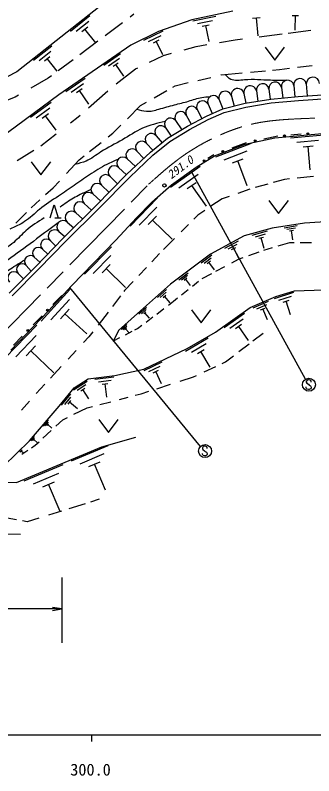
# Model space of a CAD drawing. Units: millimetres, scale not verified. Extents: x -59927063 to 680000, y 20000 to 2888253.
# Drawn here: x 356260 to 402192, y 198715 to 315813 of the extents above; entities that cross this region are included whole.
import ezdxf
from ezdxf.enums import TextEntityAlignment as Align

# ---------------------------------------------------------------- set-up
doc = ezdxf.new("R2010")
doc.units = ezdxf.units.MM
doc.header["$LTSCALE"] = 1000
doc.linetypes.add('CHAIN', pattern=[18.5, 12, -1.5, 3.5, -1.5])
for name, color, linetype, lineweight in [('M-BGD', 7, 'Continuous', 25), ('M-BMK', 2, 'CHAIN', 13), ('M-STR-STR3', 7, 'Continuous', 25), ('M-STR-STRC', 7, 'Continuous', 25), ('M-TTL-BAND', 7, 'Continuous', 25)]:
    doc.layers.add(name, color=color, linetype=linetype, lineweight=lineweight)
doc.styles.add('ＭＳ ゴシック', font='')
doc.styles.get('ＭＳ ゴシック').set_extended_font_data('MS Gothic')

# ---------------------------------------------------------------- blocks, each defined once
blk = doc.blocks.new('open_arrow')
at = {"color": 0, "linetype": 'Continuous', "lineweight": -2}
blk.add_lwpolyline([(7.5, 1.25), (0, 0), (7.5, -1.25)], dxfattribs=at)

msp = doc.modelspace()

# ---------------------------------------------------------------- linework, layer by layer
at = {"layer": 'M-BGD'}
for p, q in [((373447, 320509), (356522, 307082)), ((389729, 316424), (383450, 315121)), ((364767, 313363), (367757, 315743)), ((374509, 315950), (373951, 315534)), ((383450, 315121), (378296, 313285)), ((383567, 314943), (387117, 315683)), ((384297, 314543), (386607, 315023)), ((392777, 315343), (393957, 315463)), ((393657, 312633), (393367, 315403)), ((398877, 315763), (399847, 315743)), ((399317, 313493), (399367, 315753)), ((365647, 313333), (367597, 314883)), ((366527, 313303), (367427, 314013)), ((372758, 314643), (370075, 312640)), ((385027, 314133), (386097, 314353)), ((386077, 311763), (385567, 314243)), ((368637, 311563), (366977, 313663)), ((378296, 313285), (374031, 311212)), ((376037, 311963), (379037, 313413)), ((376777, 311773), (378727, 312713)), ((393801, 312504), (397311, 312943)), ((398262, 313061), (401715, 313522)), ((368986, 311820), (366196, 309718)), ((377517, 311573), (378417, 312013)), ((378987, 309693), (377967, 311793)), ((387668, 311626), (390085, 312039)), ((390085, 312039), (391226, 312182)), ((359097, 308873), (361907, 311103)), ((374031, 311212), (362953, 303570)), ((382228, 310488), (384109, 311017)), ((384109, 311017), (385744, 311297)), ((394688, 310909), (396188, 308909)), ((396188, 308909), (397688, 310909)), ((359927, 308843), (361757, 310293)), ((360757, 308803), (361597, 309473)), ((362737, 307173), (361177, 309143)), ((369897, 308123), (372467, 309893)), ((370617, 308043), (372287, 309203)), ((376921, 308583), (379076, 309602)), ((379076, 309602), (380302, 309946)), ((365171, 308953), (362860, 307263)), ((371327, 307963), (372097, 308503)), ((372957, 306433), (371717, 308233)), ((399671, 307809), (401946, 308083)), ((356522, 307082), (351900, 304709)), ((371779, 305231), (374752, 307557)), ((374752, 307557), (375108, 307726)), ((387962, 306614), (391150, 306921)), ((392433, 307045), (394786, 307272)), ((395866, 307376), (396926, 307479)), ((396926, 307479), (398474, 307665)), ((361331, 306145), (358638, 304583)), ((361824, 306505), (361331, 306145)), ((364027, 304073), (366997, 306123)), ((384353, 305772), (386352, 306238)), ((387878, 306594), (387962, 306614)), ((364857, 303983), (366787, 305323)), ((365687, 303893), (366577, 304513)), ((380488, 304735), (380885, 304962)), ((380885, 304962), (382880, 305428)), ((397211, 304701), (397410, 303068)), ((399126, 304969), (399266, 303232)), ((401041, 305236), (401177, 303376)), ((362953, 303570), (353831, 296817)), ((356754, 303489), (356272, 303210)), ((367567, 302123), (366137, 304203)), ((367544, 301571), (370500, 304169)), ((377632, 303097), (379563, 304204)), ((389520, 303336), (389965, 301835)), ((391450, 303751), (391747, 302277)), ((393380, 304167), (393604, 302582)), ((395295, 304434), (395480, 302890)), ((399811, 303281), (405158, 303655)), ((356272, 303210), (353858, 302281)), ((358597, 300093), (361777, 302443)), ((375538, 301896), (376437, 302411)), ((387590, 302920), (388188, 301383)), ((388190, 301384), (391624, 302256)), ((391624, 302256), (395567, 302905)), ((391747, 301669), (395643, 302309)), ((395567, 302905), (399811, 303281)), ((395643, 302309), (399859, 302683)), ((399859, 302683), (405196, 303056)), ((359507, 300033), (361577, 301563)), ((373511, 299869), (375538, 301896)), ((384249, 301272), (384991, 299924)), ((385667, 300288), (388190, 301384)), ((385919, 302096), (386564, 300678)), ((388384, 300815), (391747, 301669)), ((360417, 299963), (361367, 300673)), ((362537, 298093), (360897, 300323)), ((364757, 299238), (365945, 300166)), ((365945, 300166), (366241, 300426)), ((382579, 300448), (383341, 299038)), ((382750, 298721), (385667, 300288)), ((385929, 299747), (388384, 300815)), ((371292, 297650), (372515, 298873)), ((379712, 296876), (382750, 298721)), ((380908, 299624), (381871, 298187)), ((383047, 298200), (385929, 299747)), ((360205, 295684), (362577, 297536)), ((370563, 297076), (371292, 297650)), ((379427, 298439), (380266, 297213)), ((380059, 296385), (383047, 298200)), ((396196, 296914), (404036, 297634)), ((400274, 297484), (398675, 297344)), ((377048, 294702), (379712, 296876)), ((377444, 294250), (380059, 296385)), ((377945, 297255), (378869, 296189)), ((391651, 295967), (396196, 296914)), ((396677, 297169), (394516, 296729)), ((398597, 296933), (403747, 297403)), ((399577, 296243), (402917, 296553)), ((367713, 294830), (369501, 296239)), ((376463, 296071), (377445, 295026)), ((386916, 294149), (391651, 295967)), ((387107, 294013), (392617, 296123)), ((391816, 296180), (389595, 295362)), ((400547, 295553), (402087, 295693)), ((401647, 292013), (401317, 295623)), ((356569, 293466), (359143, 295036)), ((366102, 293561), (366888, 294180)), ((373448, 291317), (377048, 294702)), ((373868, 290888), (377444, 294250)), ((374981, 294887), (376059, 293772)), ((384114, 292407), (386916, 294149)), ((386818, 294340), (385890, 293754)), ((388387, 293553), (391967, 294923)), ((358717, 293224), (360217, 291224)), ((360217, 291224), (361717, 293224)), ((364130, 291434), (366102, 293561)), ((373500, 293702), (374745, 292536)), ((389667, 293093), (391317, 293723)), ((391967, 289553), (390497, 293413)), ((372173, 292349), (373392, 291260)), ((380157, 289343), (384737, 292593)), ((380288, 289680), (384114, 292407)), ((368673, 286447), (373448, 291317)), ((369098, 286023), (373868, 290888)), ((370846, 290996), (371989, 289829)), ((381447, 289233), (384427, 291343)), ((397701, 290525), (395929, 290045)), ((398460, 290606), (397701, 290525)), ((402167, 291003), (399633, 290732)), ((360933, 288185), (362092, 289236)), ((362092, 289236), (363063, 290283)), ((369520, 289643), (370706, 288521)), ((377258, 287029), (380288, 289680)), ((382737, 289113), (384107, 290083)), ((385697, 286393), (383427, 289603)), ((395108, 289823), (393152, 289293)), ((368193, 288290), (369411, 287200)), ((392378, 289025), (390489, 288370)), ((358711, 286170), (360069, 287401)), ((373957, 283333), (378147, 287673)), ((374910, 284605), (377258, 287029)), ((388084, 287537), (386377, 286388)), ((389186, 287918), (388084, 287537)), ((395289, 287300), (396789, 285300)), ((396789, 285300), (398289, 287300)), ((361645, 284595), (362245, 286595)), ((362245, 286595), (362845, 284595)), ((363601, 281461), (368673, 286447)), ((364028, 281039), (369098, 286023)), ((366888, 286847), (368016, 285802)), ((375347, 283463), (378067, 286283)), ((385441, 285758), (384355, 285028)), ((356350, 283809), (357995, 285454)), ((362345, 284595), (363345, 284595)), ((365582, 285403), (366635, 284444)), ((371728, 281158), (374910, 284605)), ((376727, 283593), (377987, 284893)), ((384355, 285028), (383737, 284410)), ((364277, 283960), (365261, 283094)), ((380387, 281313), (377357, 284243)), ((382895, 283568), (381791, 282463)), ((400771, 283789), (395787, 283017)), ((397647, 283103), (399657, 283413)), ((404773, 284070), (400771, 283789)), ((362972, 282516), (363905, 281760)), ((395787, 283017), (391504, 281824)), ((392707, 281953), (395097, 282613)), ((398047, 282863), (399357, 283063)), ((398447, 282613), (399047, 282703)), ((398967, 281253), (398747, 282663)), ((359474, 277163), (363601, 281461)), ((359903, 276743), (364028, 281039)), ((361666, 281073), (362474, 280288)), ((364911, 274151), (371728, 281158)), ((380745, 281418), (379065, 279738)), ((391504, 281824), (386309, 279016)), ((388487, 279963), (390587, 281093)), ((393227, 281713), (394777, 282143)), ((393747, 281463), (394457, 281663)), ((394567, 279893), (394107, 281563)), ((366907, 275923), (371047, 280163)), ((389027, 279853), (390387, 280583)), ((389557, 279733), (390187, 280073)), ((390667, 278433), (389877, 279903)), ((394523, 279647), (395848, 280043)), ((396734, 280307), (398525, 280841)), ((398525, 280841), (399184, 280841)), ((400097, 280841), (401852, 280841)), ((360432, 279813), (361261, 279023)), ((368267, 276053), (370957, 278803)), ((378466, 279105), (377253, 277823)), ((386309, 279016), (380131, 274382)), ((384847, 277673), (386517, 278923)), ((392184, 278812), (393790, 279386)), ((394512, 279643), (394523, 279647)), ((359199, 278553), (360062, 277775)), ((385327, 277643), (386417, 278453)), ((385807, 277603), (386307, 277983)), ((386937, 276623), (386057, 277793)), ((389590, 277711), (390592, 278243)), ((390592, 278243), (391306, 278499)), ((355344, 273022), (359474, 277163)), ((355774, 272604), (359903, 276743)), ((357965, 277292), (358727, 276414)), ((369627, 276173), (370867, 277443)), ((373217, 273913), (370247, 276813)), ((376460, 276984), (375303, 275762)), ((387146, 276411), (388522, 277143)), ((356731, 276032), (357551, 275235)), ((381407, 275093), (382847, 276173)), ((381827, 275073), (382757, 275773)), ((382237, 275043), (382667, 275363)), ((383207, 274193), (382457, 275203)), ((385045, 275295), (386490, 276063)), ((361388, 270288), (364911, 274151)), ((374429, 274838), (373098, 273432)), ((380131, 274382), (375076, 269889)), ((383532, 274093), (384476, 274843)), ((360237, 268723), (364647, 273563)), ((373098, 273432), (372962, 273255)), ((378127, 272333), (379547, 273603)), ((378567, 272343), (379497, 273173)), ((381862, 272768), (382872, 273570)), ((396157, 272213), (399147, 273163)), ((396348, 272486), (399227, 273399)), ((399227, 273399), (403720, 273540)), ((361737, 268913), (364607, 272053)), ((363421, 272675), (362071, 271279)), ((372470, 272618), (371206, 270980)), ((379007, 272353), (379437, 272733)), ((380107, 271543), (379227, 272543)), ((379829, 271182), (380622, 271784)), ((380622, 271784), (381250, 272282)), ((392417, 270802), (396348, 272486)), ((392887, 270783), (395237, 271793)), ((396827, 271933), (398767, 272553)), ((397487, 271653), (398387, 271933)), ((398607, 269703), (397937, 271793)), ((363237, 269093), (364557, 270543)), ((375297, 269823), (376477, 270873)), ((375667, 269833), (376427, 270513)), ((378022, 269810), (379117, 270641)), ((387081, 267010), (392417, 270802)), ((393447, 270613), (394977, 271263)), ((394007, 270433), (394717, 270733)), ((395067, 268933), (394367, 270583)), ((355593, 264265), (361388, 270288)), ((360383, 269536), (359032, 268140)), ((367287, 266733), (363897, 269823)), ((370540, 270116), (368999, 268118)), ((375076, 269889), (372128, 267291)), ((376027, 269833), (376377, 270143)), ((376937, 269163), (376207, 269993)), ((376386, 268567), (377443, 269370)), ((383356, 270474), (384856, 268474)), ((384856, 268474), (386356, 270474)), ((388427, 267723), (391517, 269923)), ((372547, 267403), (373437, 268183)), ((389297, 267643), (391307, 269073)), ((390167, 267563), (391097, 268223)), ((354727, 263073), (359567, 268103)), ((368196, 267078), (367606, 266312)), ((372128, 267291), (371355, 265677)), ((372827, 267403), (373407, 267913)), ((373097, 267403), (373367, 267643)), ((373206, 266619), (374242, 267147)), ((373777, 266903), (373237, 267523)), ((374677, 267369), (375076, 267572)), ((375076, 267572), (375763, 268094)), ((382729, 264483), (387081, 267010)), ((392167, 265733), (390637, 267893)), ((357344, 266397), (355994, 265001)), ((356337, 263233), (359477, 266503)), ((367606, 266312), (366761, 265403)), ((371355, 265677), (372358, 266187)), ((382447, 264093), (385957, 266133)), ((392827, 265675), (394383, 266870)), ((357937, 263383), (359387, 264893)), ((383377, 263923), (385657, 265253)), ((390685, 264029), (392232, 265217)), ((362177, 260753), (358667, 264143)), ((365638, 264196), (364413, 262880)), ((376059, 261324), (382729, 264483)), ((384297, 263753), (385347, 264363)), ((386247, 261603), (384827, 264063)), ((376117, 261133), (378857, 262433)), ((388083, 262191), (388626, 262447)), ((388626, 262447), (389821, 263365)), ((363319, 261704), (361670, 259932)), ((371566, 260341), (376059, 261324)), ((376797, 260953), (378577, 261793)), ((377467, 260763), (378287, 261153)), ((385337, 260897), (387136, 261745)), ((367494, 259850), (371566, 260341)), ((368517, 259773), (371457, 260123)), ((378787, 259043), (377877, 260963)), ((381623, 259458), (383711, 260130)), ((383711, 260130), (384169, 260346)), ((360800, 258996), (359468, 257564)), ((365237, 258153), (367307, 259493)), ((365318, 258445), (367494, 259850)), ((365797, 258083), (367147, 258953)), ((369087, 259393), (370997, 259623)), ((369647, 259013), (370527, 259123)), ((370337, 257013), (370087, 259073)), ((378035, 258304), (380154, 258986)), ((363001, 255637), (365318, 258445)), ((366357, 258003), (366977, 258403)), ((367607, 256753), (366667, 258203)), ((375638, 257533), (376814, 257911)), ((363377, 255773), (364807, 257513)), ((363887, 255863), (364817, 256993)), ((364397, 255953), (364827, 256473)), ((372296, 256655), (373648, 257010)), ((374724, 257293), (375638, 257533)), ((358458, 256415), (357237, 255028)), ((358438, 250302), (363001, 255637)), ((365827, 255213), (364617, 256213)), ((365300, 254367), (367354, 255356)), ((367354, 255356), (368156, 255567)), ((369259, 255857), (370951, 256301)), ((360627, 252563), (361397, 253453)), ((360897, 252603), (361397, 253183)), ((362498, 252537), (363563, 253531)), ((363563, 253531), (364301, 253887)), ((369105, 253561), (370605, 251561)), ((370605, 251561), (372105, 253561)), ((360514, 250686), (361765, 251853)), ((361167, 252643), (361397, 252913)), ((361907, 252243), (361287, 252783)), ((358687, 250283), (359247, 250943)), ((358887, 250323), (359247, 250743)), ((369565, 249377), (374807, 250828)), ((354436, 246370), (358438, 250302)), ((358790, 249232), (359350, 249600)), ((359077, 250353), (359247, 250543)), ((359627, 250053), (359167, 250453)), ((359350, 249600), (359937, 250148)), ((364897, 247193), (370577, 249583)), ((356460, 243855), (369565, 249377)), ((356967, 248583), (357307, 248913)), ((357077, 248593), (357297, 248803)), ((357187, 248593), (357287, 248693)), ((357467, 248413), (357237, 248643)), ((357266, 248230), (358189, 248836)), ((366247, 246763), (369947, 248313)), ((357627, 244133), (363627, 246653)), ((367597, 246323), (369307, 247043)), ((370127, 242703), (368457, 246683)), ((359057, 243673), (362957, 245313)), ((351546, 243948), (356460, 243855)), ((360487, 243213), (362287, 243973)), ((363157, 239393), (361387, 243593)), ((369191, 241280), (367850, 240862)), ((367025, 240604), (364513, 239820)), ((363361, 239460), (361365, 238837)), ((356450, 238124), (354473, 238493)), ((358098, 237817), (357367, 237953)), ((359915, 238384), (358098, 237817)), ((355009, 235945), (357069, 235898))]:
    msp.add_line(p, q, dxfattribs=at)
for centre, radius in [((401274, 297572), 150), ((401274, 297572), 100), ((401274, 297572), 50), ((393166, 296454), 150), ((393166, 296454), 100), ((393166, 296454), 50), ((397676, 297256), 150), ((397676, 297256), 100), ((397676, 297256), 50), ((388206, 294851), 150), ((388206, 294851), 100), ((388206, 294851), 50), ((385310, 293388), 150), ((385310, 293388), 100), ((385310, 293388), 50), ((379215, 289602), 250), ((361227, 270407), 150), ((361227, 270407), 100), ((361227, 270407), 50), ((358188, 267268), 150), ((358188, 267268), 100), ((358188, 267268), 50)]:
    msp.add_circle(centre, radius, dxfattribs=at)
for centre, radius, start, end in [((398168, 304835), 967, 7.94347, 187.94347), ((400084, 305102), 967, 7.94347, 187.94347), ((402055, 305269), 1014, 1.88819, 181.88819), ((390485, 303543), 987, 12.15494, 192.15494), ((392415, 303959), 987, 12.15494, 192.15494), ((394338, 304301), 967, 7.94347, 187.94347), ((396253, 304568), 967, 7.94347, 187.94347), ((386754, 302508), 931, 26.25866, 206.25866), ((388555, 303128), 987, 12.15494, 192.15494), ((385084, 301684), 931, 26.25866, 206.25866), ((381743, 300036), 931, 26.25866, 206.25866), ((383414, 300860), 931, 26.25866, 206.25866), ((380167, 299032), 948, 38.63267, 218.63267), ((378686, 297847), 948, 38.63267, 218.63267), ((377204, 296663), 948, 38.63267, 218.63267), ((375722, 295479), 948, 38.63267, 218.63267), ((374240, 294295), 948, 38.63267, 218.63267), ((372836, 293026), 948, 45.56727, 225.56727), ((371510, 291673), 948, 45.56727, 225.56727), ((370183, 290320), 948, 45.56727, 225.56727), ((368856, 288966), 948, 45.56727, 225.56727), ((367540, 287568), 973, 47.87344, 227.87344), ((366235, 286125), 973, 47.87344, 227.87344), ((364930, 284682), 973, 47.87344, 227.87344), ((363624, 283238), 973, 47.87344, 227.87344), ((362319, 281795), 973, 47.87344, 227.87344), ((361049, 280443), 882, 45.60951, 225.60951), ((359816, 279183), 882, 45.60951, 225.60951), ((358582, 277922), 882, 45.60951, 225.60951), ((357348, 276662), 882, 45.60951, 225.60951), ((356052, 275374), 946, 44.09062, 224.09062)]:
    msp.add_arc(centre, radius, start, end, dxfattribs=at)
for points, knots in [([(362850, 283827), (361752, 283003), (360654, 282179), (359551, 281361), (358234, 280386), (356909, 279422), (355585, 278458), (354451, 277633), (353317, 276808), (352185, 275979), (350813, 274974), (349444, 273961), (348042, 273004), (347045, 272324), (346032, 271672), (345032, 270986), (344132, 270368), (343243, 269724), (342270, 269251), (341397, 268826), (340457, 268540), (339543, 268188), (338753, 267884), (337982, 267532), (337171, 267303), (336482, 267109), (335763, 267004), (335046, 266984), (334096, 266958), (333149, 267081), (332213, 267268), (331215, 267467), (330230, 267738), (329309, 268153), (328432, 268548), (327613, 269072), (326830, 269640), (325959, 270273), (325133, 270959), (324351, 271694), (323373, 272615), (322465, 273612), (321589, 274633), (320465, 275945), (319394, 277297), (318298, 278631), (317397, 279729), (316480, 280815), (315529, 281869), (314355, 283169), (313130, 284422), (311898, 285668), (311116, 286459), (310331, 287246), (309535, 288022), (308786, 288751), (308027, 289470), (307233, 290155), (305837, 291360), (304333, 292458), (303131, 293850), (302280, 294835), (301580, 295968), (300667, 296882), (299814, 297737), (298774, 298402), (297762, 299093), (296314, 300081), (294922, 301123), (293656, 302314), (292616, 303294), (291662, 304375), (290561, 305283), (290148, 305624), (289714, 305941), (289280, 306258)], [0, 0, 0, 0, 1, 1, 1, 2, 2, 2, 3, 3, 3, 4, 4, 4, 5, 5, 5, 6, 6, 6, 7, 7, 7, 8, 8, 8, 9, 9, 9, 10, 10, 10, 11, 11, 11, 12, 12, 12, 13, 13, 13, 14, 14, 14, 15, 15, 15, 16, 16, 16, 17, 17, 17, 18, 18, 18, 19, 19, 19, 20, 20, 20, 21, 21, 21, 22, 22, 22, 23, 23, 23, 24, 24, 24, 25, 25, 25, 25]), ([(397995, 305786), (397163, 305775), (396330, 305763), (395512, 305790), (394200, 305833), (392923, 305973), (391532, 305848), (390795, 305783), (390025, 305642), (389425, 305936), (389099, 306096), (388823, 306383), (388547, 306670)], [0, 0, 0, 0, 1, 1, 1, 2, 2, 2, 3, 3, 3, 4, 4, 4, 4]), ([(374995, 301352), (375472, 301203), (375949, 301054), (376432, 301025), (377074, 300986), (377726, 301159), (378363, 301339), (379171, 301567), (379955, 301808), (380752, 302014), (381473, 302201), (382206, 302360), (382924, 302581), (383599, 302789), (384261, 303053), (384951, 303161), (385356, 303224), (385770, 303234), (386183, 303244)], [0, 0, 0, 0, 1, 1, 1, 2, 2, 2, 3, 3, 3, 4, 4, 4, 5, 5, 5, 6, 6, 6, 6]), ([(379321, 299460), (378130, 299177), (376938, 298895), (375838, 298401), (374766, 297919), (373782, 297237), (372758, 296640), (371656, 295998), (370510, 295454), (369437, 294760), (368684, 294273), (367967, 293711), (367156, 293359), (366610, 293123), (366021, 292981), (365433, 292839)], [0, 0, 0, 0, 1, 1, 1, 2, 2, 2, 3, 3, 3, 4, 4, 4, 5, 5, 5, 5]), ([(372099, 293622), (371513, 293372), (370926, 293123), (370357, 292839), (369426, 292375), (368541, 291819), (367676, 291239), (366880, 290704), (366100, 290148), (365315, 289598), (364522, 289042), (363724, 288492), (362915, 287958), (361923, 287303), (360914, 286672), (359994, 285917), (359230, 285291), (358528, 284578), (357713, 284037), (357007, 283567), (356216, 283225), (355425, 282884)], [0, 0, 0, 0, 1, 1, 1, 2, 2, 2, 3, 3, 3, 4, 4, 4, 5, 5, 5, 6, 6, 6, 7, 7, 7, 7]), ([(367909, 288959), (367361, 288712), (366814, 288465), (366276, 288198), (365558, 287841), (364858, 287447), (364195, 286997), (363855, 286767), (363525, 286522), (363195, 286277)], [0, 0, 0, 0, 1, 1, 1, 2, 2, 2, 3, 3, 3, 3]), ([(360714, 284597), (359740, 283993), (358765, 283389), (357913, 282636), (357264, 282063), (356686, 281403), (356033, 280836), (355266, 280170), (354396, 279632), (353512, 279115), (352801, 278700), (352082, 278299), (351311, 278035), (350925, 277902), (350526, 277804), (350126, 277705)], [0, 0, 0, 0, 1, 1, 1, 2, 2, 2, 3, 3, 3, 4, 4, 4, 5, 5, 5, 5]), ([(323168, 270686), (323965, 270090), (324763, 269494), (325585, 268930), (326361, 268398), (327160, 267894), (327996, 267465), (328837, 267033), (329717, 266677), (330616, 266367), (331723, 265985), (332861, 265673), (334018, 265560), (335274, 265437), (336551, 265548), (337806, 265771), (339113, 266002), (340396, 266354), (341594, 266893), (342945, 267501), (344188, 268348), (345381, 269243), (346693, 270226), (347945, 271268), (349239, 272259), (350307, 273077), (351405, 273860), (352501, 274644), (353499, 275357), (354496, 276071), (355517, 276748), (356248, 277232), (356991, 277698), (357734, 278164)], [0, 0, 0, 0, 1, 1, 1, 2, 2, 2, 3, 3, 3, 4, 4, 4, 5, 5, 5, 6, 6, 6, 7, 7, 7, 8, 8, 8, 9, 9, 9, 10, 10, 10, 11, 11, 11, 11])]:
    msp.add_open_spline(points, degree=3, knots=knots, dxfattribs=at)
at = {"layer": 'M-BMK'}
msp.add_line((351743, 264158), (376781, 289778), dxfattribs=at)
msp.add_open_spline([(376781, 289778), (378486, 291303), (380191, 292828), (382052, 294144), (383740, 295339), (385557, 296362), (387450, 297222), (389234, 298033), (391085, 298700), (392990, 299117), (394714, 299494), (396481, 299667), (398247, 299780), (399621, 299867), (400994, 299918), (402366, 299969)], degree=3, knots=[0, 0, 0, 0, 1, 1, 1, 2, 2, 2, 3, 3, 3, 4, 4, 4, 5, 5, 5, 5], dxfattribs=at)
at = {"layer": 'M-STR-STR3'}
for p, q in [((363444, 229235), (363444, 219203)), ((363444, 224395), (281372, 224395))]:
    msp.add_line(p, q, dxfattribs=at)
at = {"layer": 'M-STR-STRC'}
for p, q in [((400902, 259765), (383411, 291653)), ((384751, 249401), (364670, 273887)), ((401166, 259626), (401042, 259441)), ((401042, 259441), (401045, 259310)), ((401045, 259310), (401108, 259180)), ((401108, 259180), (401364, 258999)), ((401358, 259691), (401166, 259626)), ((401480, 259689), (401358, 259691)), ((401364, 258999), (401493, 258867)), ((401730, 259570), (401480, 259689)), ((401493, 258867), (401672, 258751)), ((401793, 259439), (401730, 259570)), ((401793, 259310), (401793, 259439)), ((401045, 258462), (401042, 258583)), ((401085, 258359), (401045, 258462)), ((401169, 258248), (401085, 258359)), ((401356, 258188), (401169, 258248)), ((401490, 258188), (401356, 258188)), ((401590, 258217), (401490, 258188)), ((401732, 258309), (401590, 258217)), ((401672, 258751), (401798, 258551)), ((401793, 258440), (401732, 258309)), ((401798, 258551), (401793, 258440)), ((385373, 249463), (385181, 249397)), ((385494, 249460), (385373, 249463)), ((385744, 249341), (385494, 249460)), ((385181, 249397), (385057, 249212)), ((385057, 249212), (385059, 249081)), ((385059, 248233), (385057, 248354)), ((385059, 249081), (385123, 248952)), ((385123, 248952), (385378, 248770)), ((385378, 248770), (385507, 248638)), ((385507, 248638), (385686, 248522)), ((385686, 248522), (385813, 248322)), ((385807, 249210), (385744, 249341)), ((385807, 249081), (385807, 249210)), ((385813, 248322), (385807, 248212)), ((385099, 248130), (385059, 248233)), ((385183, 248019), (385099, 248130)), ((385370, 247959), (385183, 248019)), ((385504, 247959), (385370, 247959)), ((385605, 247988), (385504, 247959)), ((385747, 248080), (385605, 247988)), ((385807, 248212), (385747, 248080))]:
    msp.add_line(p, q, dxfattribs=at)
for centre in [(401450, 258929), (385464, 248700)]:
    msp.add_circle(centre, 1000, dxfattribs=at)
at = {"layer": 'M-TTL-BAND'}
for p, q in [((40000, 205000), (579000, 205000)), ((368000, 205000), (368000, 204000))]:
    msp.add_line(p, q, dxfattribs=at)

# ---------------------------------------------------------------- block references
at = {"layer": 'M-STR-STR3', "xscale": 193, "yscale": 193, "rotation": 180}
msp.add_blockref('open_arrow', (363444, 224395), dxfattribs=at)

# ---------------------------------------------------------------- texts
at = {"layer": 'M-BGD', "style": 'ＭＳ ゴシック', "oblique": 15}
msp.add_text('291.0', height=1320, rotation=37.224, dxfattribs=at).set_placement((379465, 291557), align=Align.TOP_LEFT)
at = {"layer": 'M-TTL-BAND', "style": 'ＭＳ ゴシック'}
msp.add_text('300.0', height=1833, dxfattribs=at).set_placement((367844, 198195), align=Align.BOTTOM_CENTER)

doc.saveas('drawing.dxf')
